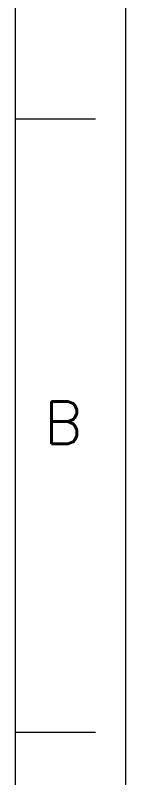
# Model space of a CAD drawing. Header units: inches. Extents: x 222 to 1062, y 91 to 685.
# Drawn here: x 1041.9 to 1061.9, y 434.7 to 572.5 of the extents above; entities that cross this region are included whole.
import ezdxf

# ---------------------------------------------------------------- set-up
doc = ezdxf.new("R2010")
doc.units = ezdxf.units.IN
doc.header["$MEASUREMENT"] = 0
doc.layers.get('0').update_dxf_attribs({"lineweight": 13})
doc.styles.get("Standard").update_dxf_attribs({"font": 'romans.shx', "bigfont": 'ghs.shx'})

msp = doc.modelspace()

# ---------------------------------------------------------------- linework, layer by layer
at = {"color": 7, "linetype": 'Continuous'}
for p, q in [((1061.943, 90.57), (1061.943, 684.57)), ((1041.944, 553.775), (1056.48, 553.775)), ((1041.946, 442.975), (1056.482, 442.975))]:
    msp.add_line(p, q, dxfattribs=at)
at = {"linetype": 'Continuous'}
msp.add_line((1041.943, 664.57), (1041.943, 110.57), dxfattribs=at)

# ---------------------------------------------------------------- texts
at = {"insert": (1050.631, 498.88), "char_height": 7.624, "attachment_point": 5}
msp.add_mtext_dynamic_manual_height_columns('B', width=10, gutter_width=12.5, heights=[0], dxfattribs=at)

doc.saveas('drawing.dxf')
